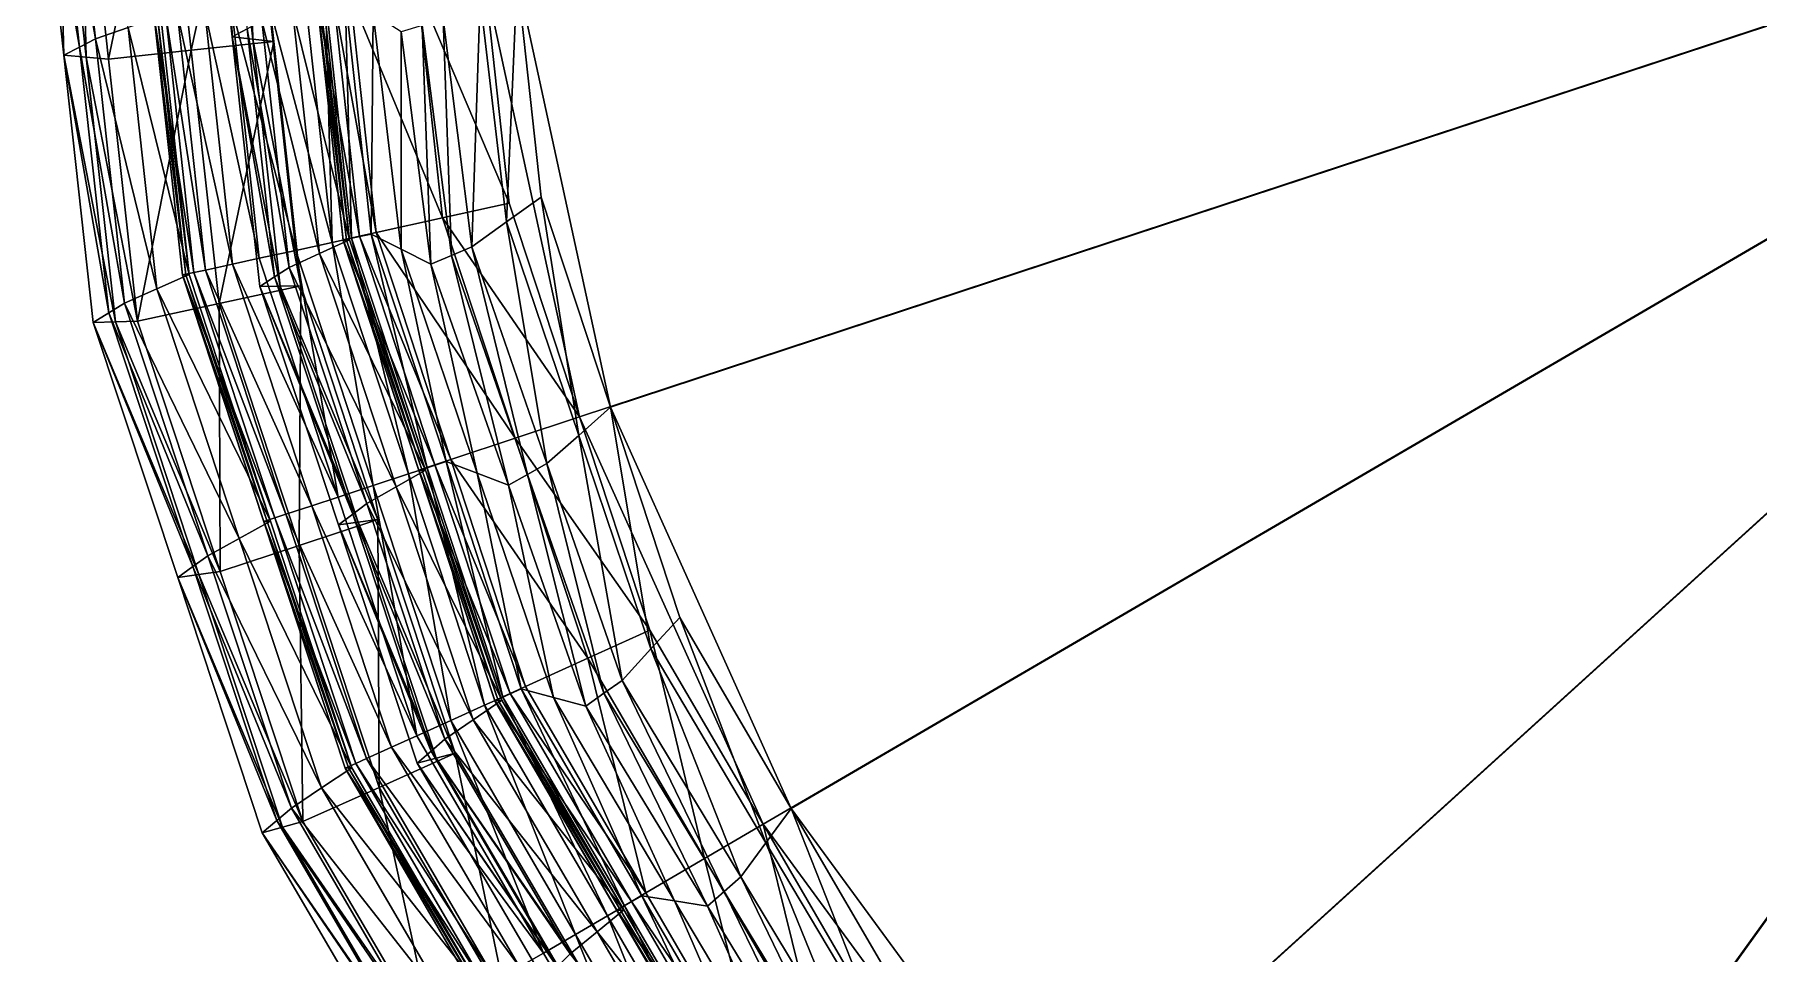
# Model space of a CAD drawing. Extents: x -0.89 to 1.27, y -1.13 to 1.5.
# Drawn here: x -0.892 to -0.168, y -0.554 to -0.168 of the extents above; entities that cross this region are included whole.
import ezdxf

# ---------------------------------------------------------------- set-up
doc = ezdxf.new("R2010")
doc.units = 0
doc.layers.add('NoName2', color=15, linetype='CONTINUOUS')

msp = doc.modelspace()

# ---------------------------------------------------------------- linework, layer by layer
at = {"layer": 'NoName2', "color": 0}
for points in [[(0.189727, -0.047198, 0.062977), (-0.66298, -0.328285, 0.062966), (-0.702787, -0.144855, 0.062964)], [(0.189721, -0.047525, 0.000983), (-0.689126, -0.143687, 0.00097), (-0.649929, -0.324308, 0.000972)], [(0.189727, -0.047198, 0.062977), (-0.585905, -0.49943, 0.062969), (-0.66298, -0.328285, 0.062966)], [(0.189721, -0.047525, 0.000983), (-0.649929, -0.324308, 0.000972), (-0.574034, -0.492833, 0.000975)], [(0.189727, -0.047198, 0.062977), (-0.474932, -0.650809, 0.062972), (-0.585905, -0.49943, 0.062969)], [(0.189721, -0.047525, 0.000983), (-0.574034, -0.492833, 0.000975), (-0.46476, -0.641896, 0.000978)], [(0.189727, -0.047198, 0.062977), (-0.33491, -0.775809, 0.062975), (-0.474932, -0.650809, 0.062972)], [(0.189721, -0.047525, 0.000983), (-0.46476, -0.641896, 0.000978), (-0.326882, -0.764982, 0.000981)], [(0.189727, -0.047198, 0.062977), (-0.171959, -0.868964, 0.062979), (-0.33491, -0.775809, 0.062975)], [(0.189721, -0.047525, 0.000983), (-0.326882, -0.764982, 0.000981), (-0.166427, -0.856711, 0.000985)], [(0.189727, -0.047198, 0.062977), (0.0068, -0.926205, 0.062982), (-0.171959, -0.868964, 0.062979)], [(-0.872931, -0.173025, 3.45845), (-0.885224, -0.061446, 3.458439), (-0.8919, -0.064351, 3.486398)], [(-0.879541, -0.176503, 3.486405), (-0.8919, -0.064351, 3.486398), (-0.882408, -0.06629, 3.513705)], [(-0.879541, -0.176503, 3.486405), (-0.872931, -0.173025, 3.45845), (-0.8919, -0.064351, 3.486398)], [(-0.866322, -0.169547, 3.430495), (-0.878547, -0.058541, 3.430479), (-0.885224, -0.061446, 3.458439)], [(-0.872931, -0.173025, 3.45845), (-0.866322, -0.169547, 3.430495), (-0.885224, -0.061446, 3.458439)], [(-0.866322, -0.169547, 3.430495), (-0.852599, -0.164878, 3.402249), (-0.878547, -0.058541, 3.430479)], [(-0.808832, -0.168821, 3.486457), (-0.820372, -0.06409, 3.486451), (-0.802609, -0.165382, 3.458501)], [(-0.808832, -0.168821, 3.486457), (-0.811553, -0.066031, 3.513757), (-0.820372, -0.06409, 3.486451)], [(-0.870165, -0.177344, 3.513708), (-0.882408, -0.06629, 3.513705), (-0.872915, -0.068229, 3.541012)], [(-0.870165, -0.177344, 3.513708), (-0.879541, -0.176503, 3.486405), (-0.882408, -0.06629, 3.513705)], [(-0.837825, -0.068101, 3.541038), (-0.860789, -0.178185, 3.54101), (-0.872915, -0.068229, 3.541012)], [(-0.860789, -0.178185, 3.54101), (-0.870165, -0.177344, 3.513708), (-0.872915, -0.068229, 3.541012)], [(-0.826101, -0.174419, 3.541035), (-0.860789, -0.178185, 3.54101), (-0.837825, -0.068101, 3.541038)], [(-0.802735, -0.067973, 3.541064), (-0.826101, -0.174419, 3.541035), (-0.837825, -0.068101, 3.541038)], [(-0.791413, -0.170653, 3.541061), (-0.826101, -0.174419, 3.541035), (-0.802735, -0.067973, 3.541064)], [(-0.800123, -0.169737, 3.513759), (-0.802735, -0.067973, 3.541064), (-0.811553, -0.066031, 3.513757)], [(-0.800123, -0.169737, 3.513759), (-0.811553, -0.066031, 3.513757), (-0.808832, -0.168821, 3.486457)], [(-0.791413, -0.170653, 3.541061), (-0.802735, -0.067973, 3.541064), (-0.800123, -0.169737, 3.513759)], [(-0.689126, -0.143687, 0.00097), (-0.704659, -0.152472, 0.013406), (-0.693628, -0.246478, 0.013423)], [(-0.67902, -0.236058, 0.000971), (-0.689126, -0.143687, 0.00097), (-0.693628, -0.246478, 0.013423)], [(-0.649929, -0.324308, 0.000972), (-0.689126, -0.143687, 0.00097), (-0.67902, -0.236058, 0.000971)], [(-0.755365, -0.252493, 0.161224), (-0.773358, -0.152835, 0.193977), (-0.76636, -0.152005, 0.161223)], [(-0.758676, -0.253331, 0.029908), (-0.761409, -0.151583, 0.029907), (-0.769709, -0.152491, 0.029907)], [(-0.748447, -0.250927, 0.128471), (-0.76636, -0.152005, 0.161223), (-0.759361, -0.151175, 0.12847)], [(-0.755365, -0.252493, 0.161224), (-0.76636, -0.152005, 0.161223), (-0.748447, -0.250927, 0.128471)], [(-0.750472, -0.251551, 0.029908), (-0.74966, -0.159149, 0.031464), (-0.761409, -0.151583, 0.029907)], [(-0.750472, -0.251551, 0.029908), (-0.761409, -0.151583, 0.029907), (-0.758676, -0.253331, 0.029908)], [(-0.720485, -0.244795, 0.095718), (-0.759361, -0.151175, 0.12847), (-0.731074, -0.148015, 0.095717)], [(-0.748447, -0.250927, 0.128471), (-0.759361, -0.151175, 0.12847), (-0.720485, -0.244795, 0.095718)], [(-0.692523, -0.238662, 0.062965), (-0.731074, -0.148015, 0.095717), (-0.702787, -0.144855, 0.062964)], [(-0.720485, -0.244795, 0.095718), (-0.731074, -0.148015, 0.095717), (-0.692523, -0.238662, 0.062965)], [(-0.66298, -0.328285, 0.062966), (-0.692523, -0.238662, 0.062965), (-0.702787, -0.144855, 0.062964)], [(-0.820106, -0.266663, 0.127109), (-0.831855, -0.159291, 0.127108), (-0.836732, -0.159825, 0.159748)], [(-0.808784, -0.264205, 0.094468), (-0.8204, -0.158038, 0.094467), (-0.831855, -0.159291, 0.127108)], [(-0.820106, -0.266663, 0.127109), (-0.808784, -0.264205, 0.094468), (-0.831855, -0.159291, 0.127108)], [(-0.797462, -0.261748, 0.061828), (-0.808946, -0.156785, 0.061827), (-0.8204, -0.158038, 0.094467)], [(-0.808784, -0.264205, 0.094468), (-0.797462, -0.261748, 0.061828), (-0.8204, -0.158038, 0.094467)], [(-0.782171, -0.25843, 0.045868), (-0.793477, -0.155092, 0.045867), (-0.808946, -0.156785, 0.061827)], [(-0.797462, -0.261748, 0.061828), (-0.782171, -0.25843, 0.045868), (-0.808946, -0.156785, 0.061827)], [(-0.772249, -0.25979, 3.402316), (-0.796386, -0.161944, 3.430545), (-0.783522, -0.157365, 3.402298)], [(-0.76688, -0.255112, 0.029908), (-0.778009, -0.1534, 0.029907), (-0.793477, -0.155092, 0.045867)], [(-0.782171, -0.25843, 0.045868), (-0.76688, -0.255112, 0.029908), (-0.793477, -0.155092, 0.045867)], [(-0.759526, -0.253975, 3.374072), (-0.783522, -0.157365, 3.402298), (-0.770657, -0.152786, 3.374051)], [(-0.772249, -0.25979, 3.402316), (-0.783522, -0.157365, 3.402298), (-0.759526, -0.253975, 3.374072)], [(-0.76688, -0.255112, 0.029908), (-0.769709, -0.152491, 0.029907), (-0.778009, -0.1534, 0.029907)], [(-0.760906, -0.254092, 3.111401), (-0.77201, -0.152886, 3.111389), (-0.773362, -0.152985, 2.848728)], [(-0.762286, -0.254187, 0.259485), (-0.773362, -0.152974, 1.554106), (-0.773361, -0.152964, 0.259484)], [(-0.762286, -0.254198, 1.554107), (-0.773362, -0.152974, 1.554106), (-0.762286, -0.254187, 0.259485)], [(-0.762286, -0.254198, 1.554107), (-0.773362, -0.152985, 2.848728), (-0.773362, -0.152974, 1.554106)], [(-0.762287, -0.254209, 2.848729), (-0.760906, -0.254092, 3.111401), (-0.773362, -0.152985, 2.848728)], [(-0.762287, -0.254209, 2.848729), (-0.773362, -0.152985, 2.848728), (-0.762286, -0.254198, 1.554107)], [(-0.762285, -0.254123, 0.226731), (-0.773361, -0.152964, 0.259484), (-0.77336, -0.152899, 0.22673)], [(-0.762286, -0.254187, 0.259485), (-0.773361, -0.152964, 0.259484), (-0.762285, -0.254123, 0.226731)], [(-0.762283, -0.254058, 0.193978), (-0.77336, -0.152899, 0.22673), (-0.773358, -0.152835, 0.193977)], [(-0.762285, -0.254123, 0.226731), (-0.77336, -0.152899, 0.22673), (-0.762283, -0.254058, 0.193978)], [(-0.762283, -0.254058, 0.193978), (-0.773358, -0.152835, 0.193977), (-0.755365, -0.252493, 0.161224)], [(-0.759526, -0.253975, 3.374072), (-0.770657, -0.152786, 3.374051), (-0.77201, -0.152886, 3.111389)], [(-0.760906, -0.254092, 3.111401), (-0.759526, -0.253975, 3.374072), (-0.77201, -0.152886, 3.111389)], [(-0.758676, -0.253331, 0.029908), (-0.769709, -0.152491, 0.029907), (-0.76688, -0.255112, 0.029908)], [(-0.737928, -0.257886, 0.031373), (-0.74966, -0.159149, 0.031464), (-0.750472, -0.251551, 0.029908)], [(-0.737928, -0.257886, 0.031373), (-0.737912, -0.166715, 0.033022), (-0.74966, -0.159149, 0.031464)], [(-0.704659, -0.152472, 0.013406), (-0.720191, -0.161257, 0.025843), (-0.708237, -0.256898, 0.025875)], [(-0.693628, -0.246478, 0.013423), (-0.704659, -0.152472, 0.013406), (-0.708237, -0.256898, 0.025875)], [(-0.840525, -0.274561, 3.402268), (-0.852599, -0.164878, 3.402249), (-0.866322, -0.169547, 3.430495)], [(-0.826953, -0.268568, 3.374027), (-0.838876, -0.160209, 3.374003), (-0.852599, -0.164878, 3.402249)], [(-0.840525, -0.274561, 3.402268), (-0.826953, -0.268568, 3.374027), (-0.852599, -0.164878, 3.402249)], [(-0.824928, -0.267709, 0.159749), (-0.836732, -0.159825, 0.159748), (-0.841611, -0.160359, 0.192389)], [(-0.829746, -0.268755, 0.225031), (-0.841611, -0.160359, 0.192389), (-0.841607, -0.160358, 0.22503)], [(-0.829751, -0.268756, 0.19239), (-0.824928, -0.267709, 0.159749), (-0.841611, -0.160359, 0.192389)], [(-0.829751, -0.268756, 0.19239), (-0.841611, -0.160359, 0.192389), (-0.829746, -0.268755, 0.225031)], [(-0.829742, -0.268754, 0.257671), (-0.841607, -0.160358, 0.22503), (-0.841602, -0.160358, 0.25767)], [(-0.829746, -0.268755, 0.225031), (-0.841607, -0.160358, 0.22503), (-0.829742, -0.268754, 0.257671)], [(-0.828348, -0.268675, 3.112792), (-0.841603, -0.160386, 2.851556), (-0.840239, -0.160298, 3.11278)], [(-0.829742, -0.268754, 0.257671), (-0.841602, -0.160358, 0.25767), (-0.841603, -0.160372, 1.554613)], [(-0.829743, -0.268768, 1.554614), (-0.841603, -0.160372, 1.554613), (-0.841603, -0.160386, 2.851556)], [(-0.829743, -0.268768, 1.554614), (-0.829742, -0.268754, 0.257671), (-0.841603, -0.160372, 1.554613)], [(-0.829743, -0.268782, 2.851558), (-0.829743, -0.268768, 1.554614), (-0.841603, -0.160386, 2.851556)], [(-0.829743, -0.268782, 2.851558), (-0.841603, -0.160386, 2.851556), (-0.828348, -0.268675, 3.112792)], [(-0.826953, -0.268568, 3.374027), (-0.840239, -0.160298, 3.11278), (-0.838876, -0.160209, 3.374003)], [(-0.828348, -0.268675, 3.112792), (-0.840239, -0.160298, 3.11278), (-0.826953, -0.268568, 3.374027)], [(-0.824928, -0.267709, 0.159749), (-0.820106, -0.266663, 0.127109), (-0.836732, -0.159825, 0.159748)], [(-0.791132, -0.269579, 3.458511), (-0.808832, -0.168821, 3.486457), (-0.802609, -0.165382, 3.458501)], [(-0.784972, -0.265605, 3.430559), (-0.802609, -0.165382, 3.458501), (-0.796386, -0.161944, 3.430545)], [(-0.791132, -0.269579, 3.458511), (-0.802609, -0.165382, 3.458501), (-0.784972, -0.265605, 3.430559)], [(-0.784972, -0.265605, 3.430559), (-0.796386, -0.161944, 3.430545), (-0.772249, -0.25979, 3.402316)], [(-0.725385, -0.264221, 0.032838), (-0.729052, -0.163986, 0.029432), (-0.737912, -0.166715, 0.033022)], [(-0.716811, -0.260559, 0.029356), (-0.720191, -0.161257, 0.025843), (-0.729052, -0.163986, 0.029432)], [(-0.716811, -0.260559, 0.029356), (-0.729052, -0.163986, 0.029432), (-0.725385, -0.264221, 0.032838)], [(-0.708237, -0.256898, 0.025875), (-0.720191, -0.161257, 0.025843), (-0.716811, -0.260559, 0.029356)], [(-0.860639, -0.284605, 3.458461), (-0.872931, -0.173025, 3.45845), (-0.879541, -0.176503, 3.486405)], [(-0.854097, -0.280554, 3.43051), (-0.866322, -0.169547, 3.430495), (-0.872931, -0.173025, 3.45845)], [(-0.860639, -0.284605, 3.458461), (-0.854097, -0.280554, 3.43051), (-0.872931, -0.173025, 3.45845)], [(-0.854097, -0.280554, 3.43051), (-0.840525, -0.274561, 3.402268), (-0.866322, -0.169547, 3.430495)], [(-0.791413, -0.170653, 3.541061), (-0.814377, -0.280737, 3.541033), (-0.826101, -0.174419, 3.541035)], [(-0.780091, -0.273333, 3.541059), (-0.814377, -0.280737, 3.541033), (-0.791413, -0.170653, 3.541061)], [(-0.788692, -0.273443, 3.513761), (-0.800123, -0.169737, 3.513759), (-0.808832, -0.168821, 3.486457)], [(-0.797293, -0.273552, 3.486463), (-0.788692, -0.273443, 3.513761), (-0.808832, -0.168821, 3.486457)], [(-0.797293, -0.273552, 3.486463), (-0.808832, -0.168821, 3.486457), (-0.791132, -0.269579, 3.458511)], [(-0.780091, -0.273333, 3.541059), (-0.791413, -0.170653, 3.541061), (-0.800123, -0.169737, 3.513759)], [(-0.788692, -0.273443, 3.513761), (-0.780091, -0.273333, 3.541059), (-0.800123, -0.169737, 3.513759)], [(-0.725385, -0.264221, 0.032838), (-0.737912, -0.166715, 0.033022), (-0.737928, -0.257886, 0.031373)], [(-0.867181, -0.288656, 3.486412), (-0.860639, -0.284605, 3.458461), (-0.879541, -0.176503, 3.486405)], [(-0.857922, -0.288398, 3.513709), (-0.879541, -0.176503, 3.486405), (-0.870165, -0.177344, 3.513708)], [(-0.867181, -0.288656, 3.486412), (-0.879541, -0.176503, 3.486405), (-0.857922, -0.288398, 3.513709)], [(-0.848663, -0.288141, 3.541007), (-0.870165, -0.177344, 3.513708), (-0.860789, -0.178185, 3.54101)], [(-0.857922, -0.288398, 3.513709), (-0.870165, -0.177344, 3.513708), (-0.848663, -0.288141, 3.541007)], [(-0.826101, -0.174419, 3.541035), (-0.848663, -0.288141, 3.541007), (-0.860789, -0.178185, 3.54101)], [(-0.814377, -0.280737, 3.541033), (-0.848663, -0.288141, 3.541007), (-0.826101, -0.174419, 3.541035)], [(-0.66298, -0.328285, 0.062966), (-0.720485, -0.244795, 0.095718), (-0.692523, -0.238662, 0.062965)], [(-0.663294, -0.336135, 0.013341), (-0.67902, -0.236058, 0.000971), (-0.693628, -0.246478, 0.013423)], [(-0.649929, -0.324308, 0.000972), (-0.67902, -0.236058, 0.000971), (-0.663294, -0.336135, 0.013341)], [(-0.690005, -0.337258, 0.095719), (-0.748447, -0.250927, 0.128471), (-0.720485, -0.244795, 0.095718)], [(-0.690005, -0.337258, 0.095719), (-0.720485, -0.244795, 0.095718), (-0.66298, -0.328285, 0.062966)], [(-0.734847, -0.352287, 0.029909), (-0.758676, -0.253331, 0.029908), (-0.76688, -0.255112, 0.029908)], [(-0.723717, -0.348499, 0.161226), (-0.762283, -0.254058, 0.193978), (-0.755365, -0.252493, 0.161224)], [(-0.726918, -0.349674, 0.029909), (-0.750472, -0.251551, 0.029908), (-0.758676, -0.253331, 0.029908)], [(-0.726918, -0.349674, 0.029909), (-0.758676, -0.253331, 0.029908), (-0.734847, -0.352287, 0.029909)], [(-0.717031, -0.346231, 0.128472), (-0.755365, -0.252493, 0.161224), (-0.748447, -0.250927, 0.128471)], [(-0.723717, -0.348499, 0.161226), (-0.755365, -0.252493, 0.161224), (-0.717031, -0.346231, 0.128472)], [(-0.718988, -0.347059, 0.029909), (-0.750472, -0.251551, 0.029908), (-0.726918, -0.349674, 0.029909)], [(-0.718988, -0.347059, 0.029909), (-0.737928, -0.257886, 0.031373), (-0.750472, -0.251551, 0.029908)], [(-0.717031, -0.346231, 0.128472), (-0.748447, -0.250927, 0.128471), (-0.690005, -0.337258, 0.095719)], [(-0.67666, -0.347962, 0.025709), (-0.693628, -0.246478, 0.013423), (-0.708237, -0.256898, 0.025875)], [(-0.663294, -0.336135, 0.013341), (-0.693628, -0.246478, 0.013423), (-0.67666, -0.347962, 0.025709)], [(-0.764405, -0.362031, 0.061829), (-0.782171, -0.25843, 0.045868), (-0.797462, -0.261748, 0.061828)], [(-0.739919, -0.35766, 3.402349), (-0.784972, -0.265605, 3.430559), (-0.772249, -0.25979, 3.402316)], [(-0.749626, -0.357159, 0.045869), (-0.76688, -0.255112, 0.029908), (-0.782171, -0.25843, 0.045868)], [(-0.749626, -0.357159, 0.045869), (-0.782171, -0.25843, 0.045868), (-0.764405, -0.362031, 0.061829)], [(-0.727598, -0.350663, 3.374108), (-0.772249, -0.25979, 3.402316), (-0.759526, -0.253975, 3.374072)], [(-0.739919, -0.35766, 3.402349), (-0.772249, -0.25979, 3.402316), (-0.727598, -0.350663, 3.374108)], [(-0.734847, -0.352287, 0.029909), (-0.76688, -0.255112, 0.029908), (-0.749626, -0.357159, 0.045869)], [(-0.729003, -0.35079, 3.111419), (-0.760906, -0.254092, 3.111401), (-0.762287, -0.254209, 2.848729)], [(-0.730407, -0.350906, 1.554108), (-0.762287, -0.254209, 2.848729), (-0.762286, -0.254198, 1.554107)], [(-0.730408, -0.350917, 2.848731), (-0.762287, -0.254209, 2.848729), (-0.730407, -0.350906, 1.554108)], [(-0.730408, -0.350917, 2.848731), (-0.729003, -0.35079, 3.111419), (-0.762287, -0.254209, 2.848729)], [(-0.730405, -0.350831, 0.226733), (-0.762286, -0.254187, 0.259485), (-0.762285, -0.254123, 0.226731)], [(-0.730407, -0.350896, 0.259486), (-0.762286, -0.254198, 1.554107), (-0.762286, -0.254187, 0.259485)], [(-0.730407, -0.350896, 0.259486), (-0.762286, -0.254187, 0.259485), (-0.730405, -0.350831, 0.226733)], [(-0.730407, -0.350906, 1.554108), (-0.762286, -0.254198, 1.554107), (-0.730407, -0.350896, 0.259486)], [(-0.730404, -0.350767, 0.193979), (-0.762285, -0.254123, 0.226731), (-0.762283, -0.254058, 0.193978)], [(-0.730405, -0.350831, 0.226733), (-0.762285, -0.254123, 0.226731), (-0.730404, -0.350767, 0.193979)], [(-0.730404, -0.350767, 0.193979), (-0.762283, -0.254058, 0.193978), (-0.723717, -0.348499, 0.161226)], [(-0.727598, -0.350663, 3.374108), (-0.759526, -0.253975, 3.374072), (-0.760906, -0.254092, 3.111401)], [(-0.729003, -0.35079, 3.111419), (-0.727598, -0.350663, 3.374108), (-0.760906, -0.254092, 3.111401)], [(-0.705925, -0.352026, 0.031149), (-0.725385, -0.264221, 0.032838), (-0.737928, -0.257886, 0.031373)], [(-0.705925, -0.352026, 0.031149), (-0.737928, -0.257886, 0.031373), (-0.718988, -0.347059, 0.029909)], [(-0.692861, -0.356992, 0.032389), (-0.716811, -0.260559, 0.029356), (-0.725385, -0.264221, 0.032838)], [(-0.68476, -0.352477, 0.029049), (-0.708237, -0.256898, 0.025875), (-0.716811, -0.260559, 0.029356)], [(-0.68476, -0.352477, 0.029049), (-0.716811, -0.260559, 0.029356), (-0.692861, -0.356992, 0.032389)], [(-0.67666, -0.347962, 0.025709), (-0.708237, -0.256898, 0.025875), (-0.68476, -0.352477, 0.029049)], [(-0.790951, -0.370782, 0.159751), (-0.824928, -0.267709, 0.159749), (-0.829751, -0.268756, 0.19239)], [(-0.786291, -0.369245, 0.12711), (-0.820106, -0.266663, 0.127109), (-0.824928, -0.267709, 0.159749)], [(-0.790951, -0.370782, 0.159751), (-0.786291, -0.369245, 0.12711), (-0.824928, -0.267709, 0.159749)], [(-0.775348, -0.365638, 0.09447), (-0.808784, -0.264205, 0.094468), (-0.820106, -0.266663, 0.127109)], [(-0.786291, -0.369245, 0.12711), (-0.775348, -0.365638, 0.09447), (-0.820106, -0.266663, 0.127109)], [(-0.764405, -0.362031, 0.061829), (-0.797462, -0.261748, 0.061828), (-0.808784, -0.264205, 0.094468)], [(-0.775348, -0.365638, 0.09447), (-0.764405, -0.362031, 0.061829), (-0.808784, -0.264205, 0.094468)], [(-0.752239, -0.364656, 3.430589), (-0.791132, -0.269579, 3.458511), (-0.784972, -0.265605, 3.430559)], [(-0.752239, -0.364656, 3.430589), (-0.784972, -0.265605, 3.430559), (-0.739919, -0.35766, 3.402349)], [(-0.692861, -0.356992, 0.032389), (-0.725385, -0.264221, 0.032838), (-0.705925, -0.352026, 0.031149)], [(-0.805905, -0.379366, 3.402303), (-0.840525, -0.274561, 3.402268), (-0.854097, -0.280554, 3.43051)], [(-0.792765, -0.372107, 3.374065), (-0.826953, -0.268568, 3.374027), (-0.840525, -0.274561, 3.402268)], [(-0.805905, -0.379366, 3.402303), (-0.792765, -0.372107, 3.374065), (-0.840525, -0.274561, 3.402268)], [(-0.795608, -0.372316, 0.225032), (-0.829751, -0.268756, 0.19239), (-0.829746, -0.268755, 0.225031)], [(-0.795612, -0.372318, 0.192391), (-0.829751, -0.268756, 0.19239), (-0.795608, -0.372316, 0.225032)], [(-0.795612, -0.372318, 0.192391), (-0.790951, -0.370782, 0.159751), (-0.829751, -0.268756, 0.19239)], [(-0.795605, -0.372315, 0.257673), (-0.829746, -0.268755, 0.225031), (-0.829742, -0.268754, 0.257671)], [(-0.795608, -0.372316, 0.225032), (-0.829746, -0.268755, 0.225031), (-0.795605, -0.372315, 0.257673)], [(-0.794185, -0.372226, 3.112812), (-0.829743, -0.268782, 2.851558), (-0.828348, -0.268675, 3.112792)], [(-0.795605, -0.372315, 0.257673), (-0.829742, -0.268754, 0.257671), (-0.829743, -0.268768, 1.554614)], [(-0.795605, -0.372329, 1.554616), (-0.795605, -0.372315, 0.257673), (-0.829743, -0.268768, 1.554614)], [(-0.795605, -0.372329, 1.554616), (-0.829743, -0.268768, 1.554614), (-0.829743, -0.268782, 2.851558)], [(-0.795605, -0.372344, 2.851559), (-0.829743, -0.268782, 2.851558), (-0.794185, -0.372226, 3.112812)], [(-0.795605, -0.372344, 2.851559), (-0.795605, -0.372329, 1.554616), (-0.829743, -0.268782, 2.851558)], [(-0.792765, -0.372107, 3.374065), (-0.828348, -0.268675, 3.112792), (-0.826953, -0.268568, 3.374027)], [(-0.794185, -0.372226, 3.112812), (-0.828348, -0.268675, 3.112792), (-0.792765, -0.372107, 3.374065)], [(-0.780757, -0.382327, 3.541047), (-0.814377, -0.280737, 3.541033), (-0.780091, -0.273333, 3.541059)], [(-0.758218, -0.369141, 3.458537), (-0.797293, -0.273552, 3.486463), (-0.791132, -0.269579, 3.458511)], [(-0.75591, -0.372536, 3.513779), (-0.788692, -0.273443, 3.513761), (-0.797293, -0.273552, 3.486463)], [(-0.764198, -0.373626, 3.486485), (-0.797293, -0.273552, 3.486463), (-0.758218, -0.369141, 3.458537)], [(-0.764198, -0.373626, 3.486485), (-0.75591, -0.372536, 3.513779), (-0.797293, -0.273552, 3.486463)], [(-0.758218, -0.369141, 3.458537), (-0.791132, -0.269579, 3.458511), (-0.752239, -0.364656, 3.430589)], [(-0.747621, -0.371447, 3.541073), (-0.780091, -0.273333, 3.541059), (-0.788692, -0.273443, 3.513761)], [(-0.75591, -0.372536, 3.513779), (-0.747621, -0.371447, 3.541073), (-0.788692, -0.273443, 3.513761)], [(-0.747621, -0.371447, 3.541073), (-0.780757, -0.382327, 3.541047), (-0.780091, -0.273333, 3.541059)], [(-0.819046, -0.386624, 3.430542), (-0.854097, -0.280554, 3.43051), (-0.860639, -0.284605, 3.458461)], [(-0.819046, -0.386624, 3.430542), (-0.805905, -0.379366, 3.402303), (-0.854097, -0.280554, 3.43051)], [(-0.813893, -0.393207, 3.541021), (-0.848663, -0.288141, 3.541007), (-0.814377, -0.280737, 3.541033)], [(-0.780757, -0.382327, 3.541047), (-0.813893, -0.393207, 3.541021), (-0.814377, -0.280737, 3.541033)], [(-0.825395, -0.391222, 3.458488), (-0.860639, -0.284605, 3.458461), (-0.867181, -0.288656, 3.486412)], [(-0.822818, -0.394514, 3.513728), (-0.867181, -0.288656, 3.486412), (-0.857922, -0.288398, 3.513709)], [(-0.831743, -0.39582, 3.486435), (-0.867181, -0.288656, 3.486412), (-0.822818, -0.394514, 3.513728)], [(-0.831743, -0.39582, 3.486435), (-0.825395, -0.391222, 3.458488), (-0.867181, -0.288656, 3.486412)], [(-0.825395, -0.391222, 3.458488), (-0.819046, -0.386624, 3.430542), (-0.860639, -0.284605, 3.458461)], [(-0.813893, -0.393207, 3.541021), (-0.857922, -0.288398, 3.513709), (-0.848663, -0.288141, 3.541007)], [(-0.822818, -0.394514, 3.513728), (-0.857922, -0.288398, 3.513709), (-0.813893, -0.393207, 3.541021)], [(-0.63296, -0.425793, 0.013259), (-0.649929, -0.324308, 0.000972), (-0.663294, -0.336135, 0.013341)], [(-0.574034, -0.492833, 0.000975), (-0.649929, -0.324308, 0.000972), (-0.620838, -0.412559, 0.000973)], [(-0.620838, -0.412559, 0.000973), (-0.649929, -0.324308, 0.000972), (-0.63296, -0.425793, 0.013259)], [(-0.633437, -0.417908, 0.062967), (-0.690005, -0.337258, 0.095719), (-0.66298, -0.328285, 0.062966)], [(-0.585905, -0.49943, 0.062969), (-0.633437, -0.417908, 0.062967), (-0.66298, -0.328285, 0.062966)], [(-0.659526, -0.429721, 0.09572), (-0.717031, -0.346231, 0.128472), (-0.690005, -0.337258, 0.095719)], [(-0.659526, -0.429721, 0.09572), (-0.690005, -0.337258, 0.095719), (-0.633437, -0.417908, 0.062967)], [(-0.645082, -0.439027, 0.025544), (-0.663294, -0.336135, 0.013341), (-0.67666, -0.347962, 0.025709)], [(-0.63296, -0.425793, 0.013259), (-0.663294, -0.336135, 0.013341), (-0.645082, -0.439027, 0.025544)], [(-0.695159, -0.446016, 0.029911), (-0.718988, -0.347059, 0.029909), (-0.726918, -0.349674, 0.029909)], [(-0.685615, -0.441534, 0.128474), (-0.723717, -0.348499, 0.161226), (-0.717031, -0.346231, 0.128472)], [(-0.687505, -0.442568, 0.029911), (-0.705925, -0.352026, 0.031149), (-0.718988, -0.347059, 0.029909)], [(-0.687505, -0.442568, 0.029911), (-0.718988, -0.347059, 0.029909), (-0.695159, -0.446016, 0.029911)], [(-0.685615, -0.441534, 0.128474), (-0.717031, -0.346231, 0.128472), (-0.659526, -0.429721, 0.09572)], [(-0.717081, -0.455888, 0.045871), (-0.734847, -0.352287, 0.029909), (-0.749626, -0.357159, 0.045869)], [(-0.695671, -0.447351, 3.374144), (-0.739919, -0.35766, 3.402349), (-0.727598, -0.350663, 3.374108)], [(-0.702814, -0.449463, 0.029911), (-0.726918, -0.349674, 0.029909), (-0.734847, -0.352287, 0.029909)], [(-0.702814, -0.449463, 0.029911), (-0.734847, -0.352287, 0.029909), (-0.717081, -0.455888, 0.045871)], [(-0.6971, -0.447488, 3.111438), (-0.729003, -0.35079, 3.111419), (-0.730408, -0.350917, 2.848731)], [(-0.698528, -0.447615, 1.55411), (-0.730408, -0.350917, 2.848731), (-0.730407, -0.350906, 1.554108)], [(-0.698528, -0.447626, 2.848732), (-0.6971, -0.447488, 3.111438), (-0.730408, -0.350917, 2.848731)], [(-0.698528, -0.447626, 2.848732), (-0.730408, -0.350917, 2.848731), (-0.698528, -0.447615, 1.55411)], [(-0.698526, -0.44754, 0.226734), (-0.730407, -0.350896, 0.259486), (-0.730405, -0.350831, 0.226733)], [(-0.698528, -0.447604, 0.259488), (-0.730407, -0.350906, 1.554108), (-0.730407, -0.350896, 0.259486)], [(-0.698528, -0.447604, 0.259488), (-0.730407, -0.350896, 0.259486), (-0.698526, -0.44754, 0.226734)], [(-0.698528, -0.447615, 1.55411), (-0.730407, -0.350906, 1.554108), (-0.698528, -0.447604, 0.259488)], [(-0.698525, -0.447476, 0.193981), (-0.730405, -0.350831, 0.226733), (-0.730404, -0.350767, 0.193979)], [(-0.698526, -0.44754, 0.226734), (-0.730405, -0.350831, 0.226733), (-0.698525, -0.447476, 0.193981)], [(-0.69207, -0.444505, 0.161227), (-0.730404, -0.350767, 0.193979), (-0.723717, -0.348499, 0.161226)], [(-0.698525, -0.447476, 0.193981), (-0.730404, -0.350767, 0.193979), (-0.69207, -0.444505, 0.161227)], [(-0.695671, -0.447351, 3.374144), (-0.727598, -0.350663, 3.374108), (-0.729003, -0.35079, 3.111419)], [(-0.6971, -0.447488, 3.111438), (-0.695671, -0.447351, 3.374144), (-0.729003, -0.35079, 3.111419)], [(-0.695159, -0.446016, 0.029911), (-0.726918, -0.349674, 0.029909), (-0.702814, -0.449463, 0.029911)], [(-0.69207, -0.444505, 0.161227), (-0.723717, -0.348499, 0.161226), (-0.685615, -0.441534, 0.128474)], [(-0.67392, -0.446166, 0.030925), (-0.705925, -0.352026, 0.031149), (-0.687505, -0.442568, 0.029911)], [(-0.67392, -0.446166, 0.030925), (-0.692861, -0.356992, 0.032389), (-0.705925, -0.352026, 0.031149)], [(-0.660337, -0.449763, 0.03194), (-0.68476, -0.352477, 0.029049), (-0.692861, -0.356992, 0.032389)], [(-0.65271, -0.444395, 0.028742), (-0.67666, -0.347962, 0.025709), (-0.68476, -0.352477, 0.029049)], [(-0.65271, -0.444395, 0.028742), (-0.68476, -0.352477, 0.029049), (-0.660337, -0.449763, 0.03194)], [(-0.645082, -0.439027, 0.025544), (-0.67666, -0.347962, 0.025709), (-0.65271, -0.444395, 0.028742)], [(-0.731348, -0.462313, 0.061831), (-0.764405, -0.362031, 0.061829), (-0.775348, -0.365638, 0.09447)], [(-0.731348, -0.462313, 0.061831), (-0.749626, -0.357159, 0.045869), (-0.764405, -0.362031, 0.061829)], [(-0.707588, -0.455529, 3.402382), (-0.752239, -0.364656, 3.430589), (-0.739919, -0.35766, 3.402349)], [(-0.717081, -0.455888, 0.045871), (-0.749626, -0.357159, 0.045869), (-0.731348, -0.462313, 0.061831)], [(-0.707588, -0.455529, 3.402382), (-0.739919, -0.35766, 3.402349), (-0.695671, -0.447351, 3.374144)], [(-0.660337, -0.449763, 0.03194), (-0.692861, -0.356992, 0.032389), (-0.67392, -0.446166, 0.030925)], [(-0.752476, -0.471828, 0.127112), (-0.786291, -0.369245, 0.12711), (-0.790951, -0.370782, 0.159751)], [(-0.741911, -0.46707, 0.094471), (-0.775348, -0.365638, 0.09447), (-0.786291, -0.369245, 0.12711)], [(-0.752476, -0.471828, 0.127112), (-0.741911, -0.46707, 0.094471), (-0.786291, -0.369245, 0.12711)], [(-0.741911, -0.46707, 0.094471), (-0.731348, -0.462313, 0.061831), (-0.775348, -0.365638, 0.09447)], [(-0.725305, -0.468703, 3.458563), (-0.764198, -0.373626, 3.486485), (-0.758218, -0.369141, 3.458537)], [(-0.719506, -0.463707, 3.430619), (-0.758218, -0.369141, 3.458537), (-0.752239, -0.364656, 3.430589)], [(-0.725305, -0.468703, 3.458563), (-0.758218, -0.369141, 3.458537), (-0.719506, -0.463707, 3.430619)], [(-0.719506, -0.463707, 3.430619), (-0.752239, -0.364656, 3.430589), (-0.707588, -0.455529, 3.402382)], [(-0.758576, -0.475647, 3.374103), (-0.792765, -0.372107, 3.374065), (-0.805905, -0.379366, 3.402303)], [(-0.756975, -0.473854, 0.159752), (-0.790951, -0.370782, 0.159751), (-0.795612, -0.372318, 0.192391)], [(-0.76147, -0.475878, 0.225034), (-0.795612, -0.372318, 0.192391), (-0.795608, -0.372316, 0.225032)], [(-0.761474, -0.47588, 0.192393), (-0.756975, -0.473854, 0.159752), (-0.795612, -0.372318, 0.192391)], [(-0.761474, -0.47588, 0.192393), (-0.795612, -0.372318, 0.192391), (-0.76147, -0.475878, 0.225034)], [(-0.761466, -0.475876, 0.257674), (-0.795608, -0.372316, 0.225032), (-0.795605, -0.372315, 0.257673)], [(-0.76147, -0.475878, 0.225034), (-0.795608, -0.372316, 0.225032), (-0.761466, -0.475876, 0.257674)], [(-0.760022, -0.475776, 3.112832), (-0.795605, -0.372344, 2.851559), (-0.794185, -0.372226, 3.112812)], [(-0.761466, -0.475876, 0.257674), (-0.795605, -0.372315, 0.257673), (-0.795605, -0.372329, 1.554616)], [(-0.761467, -0.475891, 1.554617), (-0.795605, -0.372329, 1.554616), (-0.795605, -0.372344, 2.851559)], [(-0.761467, -0.475891, 1.554617), (-0.761466, -0.475876, 0.257674), (-0.795605, -0.372329, 1.554616)], [(-0.761467, -0.475905, 2.851561), (-0.761467, -0.475891, 1.554617), (-0.795605, -0.372344, 2.851559)], [(-0.761467, -0.475905, 2.851561), (-0.795605, -0.372344, 2.851559), (-0.760022, -0.475776, 3.112832)], [(-0.758576, -0.475647, 3.374103), (-0.794185, -0.372226, 3.112812), (-0.792765, -0.372107, 3.374065)], [(-0.760022, -0.475776, 3.112832), (-0.794185, -0.372226, 3.112812), (-0.758576, -0.475647, 3.374103)], [(-0.756975, -0.473854, 0.159752), (-0.752476, -0.471828, 0.127112), (-0.790951, -0.370782, 0.159751)], [(-0.747137, -0.483917, 3.541061), (-0.780757, -0.382327, 3.541047), (-0.747621, -0.371447, 3.541073)], [(-0.723128, -0.47163, 3.513797), (-0.75591, -0.372536, 3.513779), (-0.764198, -0.373626, 3.486485)], [(-0.731104, -0.473699, 3.486508), (-0.723128, -0.47163, 3.513797), (-0.764198, -0.373626, 3.486485)], [(-0.731104, -0.473699, 3.486508), (-0.764198, -0.373626, 3.486485), (-0.725305, -0.468703, 3.458563)], [(-0.715151, -0.46956, 3.541086), (-0.747621, -0.371447, 3.541073), (-0.75591, -0.372536, 3.513779)], [(-0.723128, -0.47163, 3.513797), (-0.715151, -0.46956, 3.541086), (-0.75591, -0.372536, 3.513779)], [(-0.715151, -0.46956, 3.541086), (-0.747137, -0.483917, 3.541061), (-0.747621, -0.371447, 3.541073)], [(-0.771286, -0.48417, 3.402338), (-0.805905, -0.379366, 3.402303), (-0.819046, -0.386624, 3.430542)], [(-0.779124, -0.498273, 3.541035), (-0.813893, -0.393207, 3.541021), (-0.780757, -0.382327, 3.541047)], [(-0.771286, -0.48417, 3.402338), (-0.758576, -0.475647, 3.374103), (-0.805905, -0.379366, 3.402303)], [(-0.747137, -0.483917, 3.541061), (-0.779124, -0.498273, 3.541035), (-0.780757, -0.382327, 3.541047)], [(-0.783995, -0.492693, 3.430573), (-0.819046, -0.386624, 3.430542), (-0.825395, -0.391222, 3.458488)], [(-0.783995, -0.492693, 3.430573), (-0.771286, -0.48417, 3.402338), (-0.819046, -0.386624, 3.430542)], [(-0.79015, -0.497839, 3.458516), (-0.825395, -0.391222, 3.458488), (-0.831743, -0.39582, 3.486435)], [(-0.787715, -0.500629, 3.513747), (-0.831743, -0.39582, 3.486435), (-0.822818, -0.394514, 3.513728)], [(-0.796306, -0.502985, 3.486459), (-0.79015, -0.497839, 3.458516), (-0.831743, -0.39582, 3.486435)], [(-0.796306, -0.502985, 3.486459), (-0.831743, -0.39582, 3.486435), (-0.787715, -0.500629, 3.513747)], [(-0.79015, -0.497839, 3.458516), (-0.783995, -0.492693, 3.430573), (-0.825395, -0.391222, 3.458488)], [(-0.779124, -0.498273, 3.541035), (-0.822818, -0.394514, 3.513728), (-0.813893, -0.393207, 3.541021)], [(-0.787715, -0.500629, 3.513747), (-0.822818, -0.394514, 3.513728), (-0.779124, -0.498273, 3.541035)], [(-0.584648, -0.507185, 0.013081), (-0.620838, -0.412559, 0.000973), (-0.63296, -0.425793, 0.013259)], [(-0.574034, -0.492833, 0.000975), (-0.620838, -0.412559, 0.000973), (-0.584648, -0.507185, 0.013081)], [(-0.610488, -0.513826, 0.095722), (-0.659526, -0.429721, 0.09572), (-0.633437, -0.417908, 0.062967)], [(-0.585905, -0.49943, 0.062969), (-0.610488, -0.513826, 0.095722), (-0.633437, -0.417908, 0.062967)], [(-0.595262, -0.521536, 0.025188), (-0.63296, -0.425793, 0.013259), (-0.645082, -0.439027, 0.025544)], [(-0.584648, -0.507185, 0.013081), (-0.63296, -0.425793, 0.013259), (-0.595262, -0.521536, 0.025188)], [(-0.635071, -0.528223, 0.128475), (-0.685615, -0.441534, 0.128474), (-0.659526, -0.429721, 0.09572)], [(-0.610488, -0.513826, 0.095722), (-0.635071, -0.528223, 0.128475), (-0.659526, -0.429721, 0.09572)], [(-0.635071, -0.528223, 0.128475), (-0.69207, -0.444505, 0.161227), (-0.685615, -0.441534, 0.128474)], [(-0.60225, -0.52764, 0.028217), (-0.645082, -0.439027, 0.025544), (-0.65271, -0.444395, 0.028742)], [(-0.595262, -0.521536, 0.025188), (-0.645082, -0.439027, 0.025544), (-0.60225, -0.52764, 0.028217)], [(-0.644344, -0.535313, 3.374191), (-0.707588, -0.455529, 3.402382), (-0.695671, -0.447351, 3.374144)], [(-0.651277, -0.537855, 0.029912), (-0.695159, -0.446016, 0.029911), (-0.702814, -0.449463, 0.029911)], [(-0.645792, -0.535453, 3.111463), (-0.6971, -0.447488, 3.111438), (-0.698528, -0.447626, 2.848732)], [(-0.647237, -0.535507, 0.226736), (-0.698528, -0.447604, 0.259488), (-0.698526, -0.44754, 0.226734)], [(-0.647238, -0.535572, 0.259489), (-0.698528, -0.447615, 1.55411), (-0.698528, -0.447604, 0.259488)], [(-0.647238, -0.535572, 0.259489), (-0.698528, -0.447604, 0.259488), (-0.647237, -0.535507, 0.226736)], [(-0.647239, -0.535583, 1.554111), (-0.698528, -0.447615, 1.55411), (-0.647238, -0.535572, 0.259489)], [(-0.647239, -0.535583, 1.554111), (-0.698528, -0.447626, 2.848732), (-0.698528, -0.447615, 1.55411)], [(-0.647239, -0.535593, 2.848733), (-0.698528, -0.447626, 2.848732), (-0.647239, -0.535583, 1.554111)], [(-0.647239, -0.535593, 2.848733), (-0.645792, -0.535453, 3.111463), (-0.698528, -0.447626, 2.848732)], [(-0.647236, -0.535443, 0.193982), (-0.698526, -0.44754, 0.226734), (-0.698525, -0.447476, 0.193981)], [(-0.647237, -0.535507, 0.226736), (-0.698526, -0.44754, 0.226734), (-0.647236, -0.535443, 0.193982)], [(-0.641153, -0.531833, 0.161229), (-0.698525, -0.447476, 0.193981), (-0.69207, -0.444505, 0.161227)], [(-0.647236, -0.535443, 0.193982), (-0.698525, -0.447476, 0.193981), (-0.641153, -0.531833, 0.161229)], [(-0.644344, -0.535313, 3.374191), (-0.695671, -0.447351, 3.374144), (-0.6971, -0.447488, 3.111438)], [(-0.645792, -0.535453, 3.111463), (-0.644344, -0.535313, 3.374191), (-0.6971, -0.447488, 3.111438)], [(-0.644064, -0.53365, 0.029912), (-0.687505, -0.442568, 0.029911), (-0.695159, -0.446016, 0.029911)], [(-0.644064, -0.53365, 0.029912), (-0.695159, -0.446016, 0.029911), (-0.651277, -0.537855, 0.029912)], [(-0.641153, -0.531833, 0.161229), (-0.69207, -0.444505, 0.161227), (-0.635071, -0.528223, 0.128475)], [(-0.636851, -0.529444, 0.029912), (-0.687505, -0.442568, 0.029911), (-0.644064, -0.53365, 0.029912)], [(-0.636851, -0.529444, 0.029912), (-0.67392, -0.446166, 0.030925), (-0.687505, -0.442568, 0.029911)], [(-0.623044, -0.531594, 0.030579), (-0.660337, -0.449763, 0.03194), (-0.67392, -0.446166, 0.030925)], [(-0.623044, -0.531594, 0.030579), (-0.67392, -0.446166, 0.030925), (-0.636851, -0.529444, 0.029912)], [(-0.609237, -0.533744, 0.031246), (-0.65271, -0.444395, 0.028742), (-0.660337, -0.449763, 0.03194)], [(-0.60225, -0.52764, 0.028217), (-0.65271, -0.444395, 0.028742), (-0.609237, -0.533744, 0.031246)], [(-0.678163, -0.553531, 0.061832), (-0.717081, -0.455888, 0.045871), (-0.731348, -0.462313, 0.061831)], [(-0.655614, -0.544566, 3.402427), (-0.719506, -0.463707, 3.430619), (-0.707588, -0.455529, 3.402382)], [(-0.66472, -0.545693, 0.045872), (-0.702814, -0.449463, 0.029911), (-0.717081, -0.455888, 0.045871)], [(-0.66472, -0.545693, 0.045872), (-0.717081, -0.455888, 0.045871), (-0.678163, -0.553531, 0.061832)], [(-0.655614, -0.544566, 3.402427), (-0.707588, -0.455529, 3.402382), (-0.644344, -0.535313, 3.374191)], [(-0.651277, -0.537855, 0.029912), (-0.702814, -0.449463, 0.029911), (-0.66472, -0.545693, 0.045872)], [(-0.609237, -0.533744, 0.031246), (-0.660337, -0.449763, 0.03194), (-0.623044, -0.531594, 0.030579)], [(-0.678163, -0.553531, 0.061832), (-0.731348, -0.462313, 0.061831), (-0.741911, -0.46707, 0.094471)], [(-0.688117, -0.559334, 0.094473), (-0.741911, -0.46707, 0.094471), (-0.752476, -0.471828, 0.127112)], [(-0.693089, -0.576338, 3.541091), (-0.747137, -0.483917, 3.541061), (-0.715151, -0.46956, 3.541086)], [(-0.688117, -0.559334, 0.094473), (-0.678163, -0.553531, 0.061832), (-0.741911, -0.46707, 0.094471)], [(-0.672394, -0.55928, 3.458603), (-0.731104, -0.473699, 3.486508), (-0.725305, -0.468703, 3.458563)], [(-0.666885, -0.55382, 3.430663), (-0.725305, -0.468703, 3.458563), (-0.719506, -0.463707, 3.430619)], [(-0.672394, -0.55928, 3.458603), (-0.725305, -0.468703, 3.458563), (-0.666885, -0.55382, 3.430663)], [(-0.662952, -0.55882, 3.541115), (-0.715151, -0.46956, 3.541086), (-0.723128, -0.47163, 3.513797)], [(-0.666885, -0.55382, 3.430663), (-0.719506, -0.463707, 3.430619), (-0.655614, -0.544566, 3.402427)], [(-0.662952, -0.55882, 3.541115), (-0.693089, -0.576338, 3.541091), (-0.715151, -0.46956, 3.541086)], [(-0.703613, -0.569841, 3.374154), (-0.758576, -0.475647, 3.374103), (-0.771286, -0.48417, 3.402338)], [(-0.702311, -0.56761, 0.159754), (-0.756975, -0.473854, 0.159752), (-0.761474, -0.47588, 0.192393)], [(-0.706546, -0.570079, 0.225035), (-0.761474, -0.47588, 0.192393), (-0.76147, -0.475878, 0.225034)], [(-0.70655, -0.570081, 0.192395), (-0.761474, -0.47588, 0.192393), (-0.706546, -0.570079, 0.225035)], [(-0.70655, -0.570081, 0.192395), (-0.702311, -0.56761, 0.159754), (-0.761474, -0.47588, 0.192393)], [(-0.706543, -0.570077, 0.257676), (-0.76147, -0.475878, 0.225034), (-0.761466, -0.475876, 0.257674)], [(-0.706546, -0.570079, 0.225035), (-0.76147, -0.475878, 0.225034), (-0.706543, -0.570077, 0.257676)], [(-0.705078, -0.569974, 3.112857), (-0.761467, -0.475905, 2.851561), (-0.760022, -0.475776, 3.112832)], [(-0.706543, -0.570077, 0.257676), (-0.761466, -0.475876, 0.257674), (-0.761467, -0.475891, 1.554617)], [(-0.706543, -0.570091, 1.554619), (-0.706543, -0.570077, 0.257676), (-0.761467, -0.475891, 1.554617)], [(-0.706543, -0.570091, 1.554619), (-0.761467, -0.475891, 1.554617), (-0.761467, -0.475905, 2.851561)], [(-0.706544, -0.570106, 2.851562), (-0.761467, -0.475905, 2.851561), (-0.705078, -0.569974, 3.112857)], [(-0.706544, -0.570106, 2.851562), (-0.706543, -0.570091, 1.554619), (-0.761467, -0.475905, 2.851561)], [(-0.703613, -0.569841, 3.374154), (-0.760022, -0.475776, 3.112832), (-0.758576, -0.475647, 3.374103)], [(-0.705078, -0.569974, 3.112857), (-0.760022, -0.475776, 3.112832), (-0.703613, -0.569841, 3.374154)], [(-0.698071, -0.565138, 0.127113), (-0.752476, -0.471828, 0.127112), (-0.756975, -0.473854, 0.159752)], [(-0.702311, -0.56761, 0.159754), (-0.698071, -0.565138, 0.127113), (-0.756975, -0.473854, 0.159752)], [(-0.698071, -0.565138, 0.127113), (-0.688117, -0.559334, 0.094473), (-0.752476, -0.471828, 0.127112)], [(-0.670427, -0.56178, 3.513829), (-0.723128, -0.47163, 3.513797), (-0.731104, -0.473699, 3.486508)], [(-0.677902, -0.564741, 3.486545), (-0.731104, -0.473699, 3.486508), (-0.672394, -0.55928, 3.458603)], [(-0.677902, -0.564741, 3.486545), (-0.670427, -0.56178, 3.513829), (-0.731104, -0.473699, 3.486508)], [(-0.670427, -0.56178, 3.513829), (-0.662952, -0.55882, 3.541115), (-0.723128, -0.47163, 3.513797)], [(-0.715629, -0.579516, 3.402387), (-0.771286, -0.48417, 3.402338), (-0.783995, -0.492693, 3.430573)], [(-0.723226, -0.593856, 3.541067), (-0.779124, -0.498273, 3.541035), (-0.747137, -0.483917, 3.541061)], [(-0.715629, -0.579516, 3.402387), (-0.703613, -0.569841, 3.374154), (-0.771286, -0.48417, 3.402338)], [(-0.693089, -0.576338, 3.541091), (-0.723226, -0.593856, 3.541067), (-0.747137, -0.483917, 3.541061)], [(-0.733489, -0.594834, 3.458559), (-0.79015, -0.497839, 3.458516), (-0.796306, -0.502985, 3.486459)], [(-0.727645, -0.589191, 3.43062), (-0.783995, -0.492693, 3.430573), (-0.79015, -0.497839, 3.458516)], [(-0.733489, -0.594834, 3.458559), (-0.727645, -0.589191, 3.43062), (-0.79015, -0.497839, 3.458516)], [(-0.723226, -0.593856, 3.541067), (-0.787715, -0.500629, 3.513747), (-0.779124, -0.498273, 3.541035)], [(-0.727645, -0.589191, 3.43062), (-0.715629, -0.579516, 3.402387), (-0.783995, -0.492693, 3.430573)], [(-0.56145, -0.597932, 0.095723), (-0.610488, -0.513826, 0.095722), (-0.585905, -0.49943, 0.062969)], [(-0.538374, -0.580952, 0.06297), (-0.56145, -0.597932, 0.095723), (-0.585905, -0.49943, 0.062969)], [(-0.474932, -0.650809, 0.062972), (-0.538374, -0.580952, 0.06297), (-0.585905, -0.49943, 0.062969)], [(-0.536337, -0.588576, 0.012904), (-0.574034, -0.492833, 0.000975), (-0.584648, -0.507185, 0.013081)], [(-0.46476, -0.641896, 0.000978), (-0.574034, -0.492833, 0.000975), (-0.527231, -0.573107, 0.000976)], [(-0.527231, -0.573107, 0.000976), (-0.574034, -0.492833, 0.000975), (-0.536337, -0.588576, 0.012904)], [(-0.73128, -0.597167, 3.513782), (-0.796306, -0.502985, 3.486459), (-0.787715, -0.500629, 3.513747)], [(-0.739334, -0.600478, 3.486498), (-0.796306, -0.502985, 3.486459), (-0.73128, -0.597167, 3.513782)], [(-0.739334, -0.600478, 3.486498), (-0.733489, -0.594834, 3.458559), (-0.796306, -0.502985, 3.486459)], [(-0.73128, -0.597167, 3.513782), (-0.787715, -0.500629, 3.513747), (-0.723226, -0.593856, 3.541067)], [(-0.584527, -0.614912, 0.128477), (-0.635071, -0.528223, 0.128475), (-0.610488, -0.513826, 0.095722)], [(-0.56145, -0.597932, 0.095723), (-0.584527, -0.614912, 0.128477), (-0.610488, -0.513826, 0.095722)], [(-0.545443, -0.604046, 0.024832), (-0.584648, -0.507185, 0.013081), (-0.595262, -0.521536, 0.025188)], [(-0.536337, -0.588576, 0.012904), (-0.584648, -0.507185, 0.013081), (-0.545443, -0.604046, 0.024832)], [(-0.584527, -0.614912, 0.128477), (-0.641153, -0.531833, 0.161229), (-0.635071, -0.528223, 0.128475)], [(-0.558138, -0.617725, 0.030552), (-0.60225, -0.52764, 0.028217), (-0.609237, -0.533744, 0.031246)], [(-0.55179, -0.610885, 0.027692), (-0.595262, -0.521536, 0.025188), (-0.60225, -0.52764, 0.028217)], [(-0.55179, -0.610885, 0.027692), (-0.60225, -0.52764, 0.028217), (-0.558138, -0.617725, 0.030552)], [(-0.545443, -0.604046, 0.024832), (-0.595262, -0.521536, 0.025188), (-0.55179, -0.610885, 0.027692)], [(-0.593017, -0.623275, 3.37424), (-0.655614, -0.544566, 3.402427), (-0.644344, -0.535313, 3.374191)], [(-0.59974, -0.626247, 0.029914), (-0.644064, -0.53365, 0.029912), (-0.651277, -0.537855, 0.029912)], [(-0.594484, -0.623418, 3.111488), (-0.645792, -0.535453, 3.111463), (-0.647239, -0.535593, 2.848733)], [(-0.595949, -0.623539, 0.259491), (-0.647239, -0.535583, 1.554111), (-0.647238, -0.535572, 0.259489)], [(-0.59595, -0.62355, 1.554113), (-0.647239, -0.535583, 1.554111), (-0.595949, -0.623539, 0.259491)], [(-0.59595, -0.62355, 1.554113), (-0.647239, -0.535593, 2.848733), (-0.647239, -0.535583, 1.554111)], [(-0.59595, -0.623561, 2.848735), (-0.594484, -0.623418, 3.111488), (-0.647239, -0.535593, 2.848733)], [(-0.59595, -0.623561, 2.848735), (-0.647239, -0.535593, 2.848733), (-0.59595, -0.62355, 1.554113)], [(-0.595948, -0.623475, 0.226737), (-0.647238, -0.535572, 0.259489), (-0.647237, -0.535507, 0.226736)], [(-0.595949, -0.623539, 0.259491), (-0.647238, -0.535572, 0.259489), (-0.595948, -0.623475, 0.226737)], [(-0.595946, -0.62341, 0.193984), (-0.647237, -0.535507, 0.226736), (-0.647236, -0.535443, 0.193982)], [(-0.595948, -0.623475, 0.226737), (-0.647237, -0.535507, 0.226736), (-0.595946, -0.62341, 0.193984)], [(-0.590237, -0.619161, 0.16123), (-0.647236, -0.535443, 0.193982), (-0.641153, -0.531833, 0.161229)], [(-0.595946, -0.62341, 0.193984), (-0.647236, -0.535443, 0.193982), (-0.590237, -0.619161, 0.16123)], [(-0.593017, -0.623275, 3.37424), (-0.644344, -0.535313, 3.374191), (-0.645792, -0.535453, 3.111463)], [(-0.594484, -0.623418, 3.111488), (-0.593017, -0.623275, 3.37424), (-0.645792, -0.535453, 3.111463)], [(-0.59297, -0.621284, 0.029914), (-0.636851, -0.529444, 0.029912), (-0.644064, -0.53365, 0.029912)], [(-0.59297, -0.621284, 0.029914), (-0.644064, -0.53365, 0.029912), (-0.59974, -0.626247, 0.029914)], [(-0.590237, -0.619161, 0.16123), (-0.641153, -0.531833, 0.161229), (-0.584527, -0.614912, 0.128477)], [(-0.586199, -0.61632, 0.029914), (-0.623044, -0.531594, 0.030579), (-0.636851, -0.529444, 0.029912)], [(-0.586199, -0.61632, 0.029914), (-0.636851, -0.529444, 0.029912), (-0.59297, -0.621284, 0.029914)], [(-0.572168, -0.617023, 0.030233), (-0.623044, -0.531594, 0.030579), (-0.586199, -0.61632, 0.029914)], [(-0.572168, -0.617023, 0.030233), (-0.609237, -0.533744, 0.031246), (-0.623044, -0.531594, 0.030579)], [(-0.558138, -0.617725, 0.030552), (-0.609237, -0.533744, 0.031246), (-0.572168, -0.617023, 0.030233)], [(-0.61236, -0.635498, 0.045874), (-0.651277, -0.537855, 0.029912), (-0.66472, -0.545693, 0.045872)], [(-0.59974, -0.626247, 0.029914), (-0.651277, -0.537855, 0.029912), (-0.61236, -0.635498, 0.045874)], [(-0.624978, -0.644749, 0.061834), (-0.66472, -0.545693, 0.045872), (-0.678163, -0.553531, 0.061832)], [(-0.60364, -0.633603, 3.402473), (-0.666885, -0.55382, 3.430663), (-0.655614, -0.544566, 3.402427)], [(-0.61236, -0.635498, 0.045874), (-0.66472, -0.545693, 0.045872), (-0.624978, -0.644749, 0.061834)], [(-0.60364, -0.633603, 3.402473), (-0.655614, -0.544566, 3.402427), (-0.593017, -0.623275, 3.37424)], [(-0.624978, -0.644749, 0.061834), (-0.678163, -0.553531, 0.061832), (-0.688117, -0.559334, 0.094473)]]:
    msp.add_3dface(points, dxfattribs=at)

doc.saveas('drawing.dxf')
